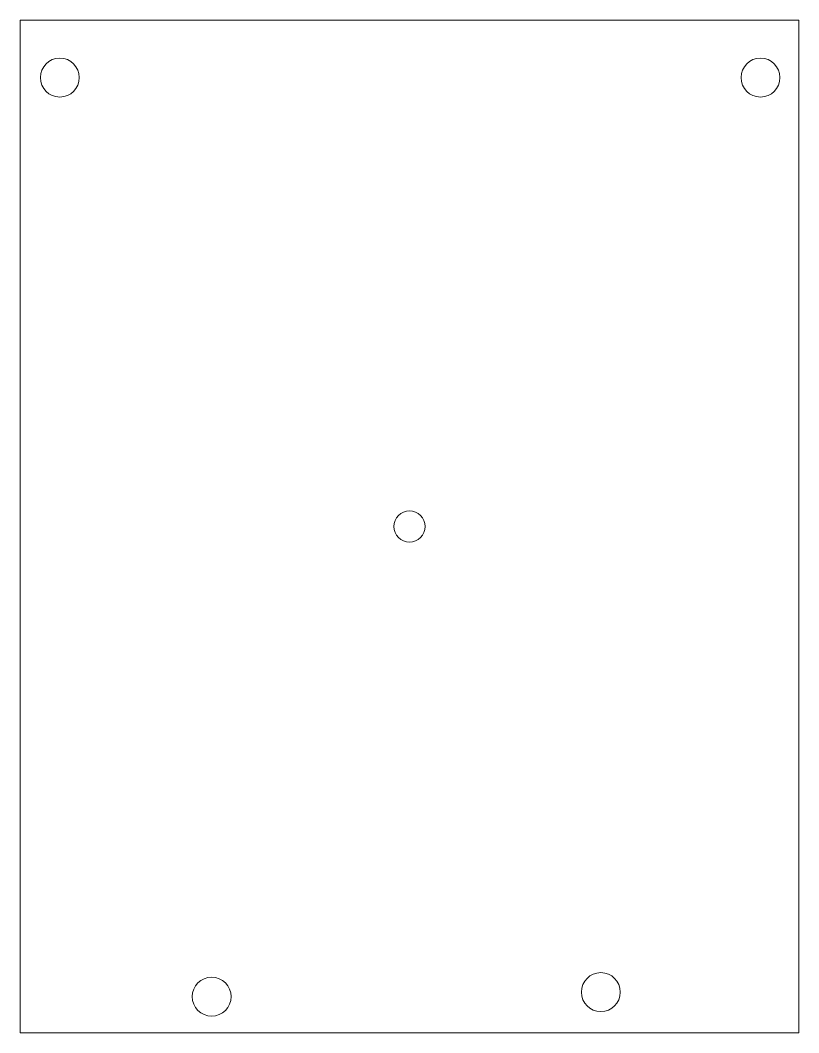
# Model space of a CAD drawing. Header units: inches. Extents: x -1.41 to 2.53, y -2.18 to 2.93.
import ezdxf

# ---------------------------------------------------------------- set-up
doc = ezdxf.new("R2010")
doc.units = ezdxf.units.IN
doc.header["$MEASUREMENT"] = 0

msp = doc.modelspace()

# ---------------------------------------------------------------- linework, layer by layer
at = {"color": 7, "linetype": 'Continuous', "lineweight": 15}
for p, q in [((2.5284, 2.9334), (-1.4086, 2.9334)), ((-1.4086, 2.9334), (-1.4086, -2.1847)), ((2.5284, -2.1847), (2.5284, 2.9334)), ((-1.4086, -2.1847), (2.5284, -2.1847))]:
    msp.add_line(p, q, dxfattribs=at)
for centre, radius in [((-1.2084, 2.6436), 0.0984), ((2.3349, 2.6436), 0.0984), ((0.5599, 0.3744), 0.0787), ((1.5276, -1.9793), 0.0984), ((-0.4407, -2.0021), 0.0984)]:
    msp.add_circle(centre, radius, dxfattribs=at)

doc.saveas('drawing.dxf')
